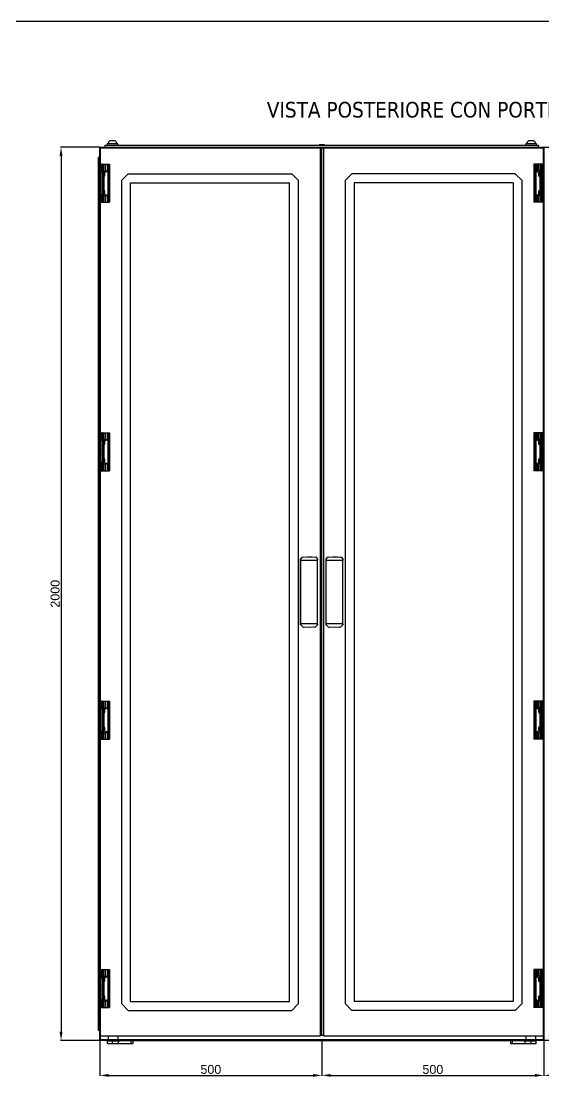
# Model space of a CAD drawing. Header units: millimetres. Extents: x 44347 to 51214, y 26794 to 32352.
# Drawn here: x 46881 to 48049, y 28775 to 31135 of the extents above; entities that cross this region are included whole.
import ezdxf
from ezdxf.enums import TextEntityAlignment as Align

# ---------------------------------------------------------------- set-up
doc = ezdxf.new("R2010")
doc.units = ezdxf.units.MM
doc.layers.add('! NO PLOT !', color=7, linetype='Continuous', true_color=0xff75dd, plot=False)
doc.styles.get("Standard").update_dxf_attribs({"font": 'arial.ttf'})
doc.styles.add('Tahoma', font='tahoma.ttf')
doc.dimstyles.new('ISO-25-lb', dxfattribs={"dimtxt": 8, "dimasz": 8, "dimexe": 1.25, "dimexo": 0.625, "dimtad": 1, "dimtxsty": 'Standard', "dimcen": 5, "dimadec": 0, "dimazin": 0, "dimtfac": 1, "dimtmove": 0, "dimatfit": 3, "dimfxl": 1, "dimarcsym": 0})

# ---------------------------------------------------------------- blocks, each defined once
blk = doc.blocks.new('*D1184')
at = {"color": 0, "lineweight": -2, "ltscale": 0.25, "transparency": 16777216}
for p, q in [((47056.6, 30853.3), (46969.3, 30853.3)), ((46970.6, 30833.3), (46970.6, 28876.3)), ((47056.6, 28856.3), (46969.3, 28856.3))]:
    blk.add_line(p, q, dxfattribs=at)
at = {"color": 0, "ltscale": 0.25, "transparency": 16777216}
for points in [[(46967.3, 30833.3), (46973.9, 30833.3), (46970.6, 30853.3)], [(46967.3, 28876.3), (46973.9, 28876.3), (46970.6, 28856.3)]]:
    blk.add_solid(points, dxfattribs=at)
at = {"layer": 'Defpoints', "color": 0, "ltscale": 0.25, "transparency": 16777216}
for p in [(47057.3, 30853.3), (46970.6, 28856.3), (47057.3, 28856.3)]:
    blk.add_point(p, dxfattribs=at)
at = {"color": 0, "ltscale": 0.25, "transparency": 16777216, "insert": (46957.4, 29854.8), "char_height": 20, "attachment_point": 5, "rotation": 90}
blk.add_mtext('2000', dxfattribs=at)
blk = doc.blocks.new('*D1185')
at = {"color": 0, "lineweight": -2, "ltscale": 0.25, "transparency": 16777216}
for p, q in [((47057.3, 28855.7), (47057.3, 28777)), ((47553.3, 28854.5), (47553.3, 28777)), ((47077.3, 28778.2), (47533.3, 28778.2))]:
    blk.add_line(p, q, dxfattribs=at)
at = {"color": 0, "ltscale": 0.25, "transparency": 16777216}
for points in [[(47077.3, 28781.5), (47077.3, 28774.9), (47057.3, 28778.2)], [(47533.3, 28781.5), (47533.3, 28774.9), (47553.3, 28778.2)]]:
    blk.add_solid(points, dxfattribs=at)
at = {"layer": 'Defpoints', "color": 0, "ltscale": 0.25, "transparency": 16777216}
for p in [(47057.3, 28856.3), (47553.3, 28855.1), (47553.3, 28778.2)]:
    blk.add_point(p, dxfattribs=at)
at = {"color": 0, "ltscale": 0.25, "transparency": 16777216, "insert": (47305.3, 28791.4), "char_height": 20, "attachment_point": 5}
blk.add_mtext('500', dxfattribs=at)
blk = doc.blocks.new('*D1186')
at = {"color": 0, "lineweight": -2, "ltscale": 0.25, "transparency": 16777216}
for p, q in [((47553.3, 28855.7), (47553.3, 28777)), ((48049.3, 28854.5), (48049.3, 28777)), ((47573.3, 28778.2), (48029.3, 28778.2))]:
    blk.add_line(p, q, dxfattribs=at)
at = {"color": 0, "ltscale": 0.25, "transparency": 16777216}
for points in [[(47573.3, 28781.5), (47573.3, 28774.9), (47553.3, 28778.2)], [(48029.3, 28781.5), (48029.3, 28774.9), (48049.3, 28778.2)]]:
    blk.add_solid(points, dxfattribs=at)
at = {"layer": 'Defpoints', "color": 0, "ltscale": 0.25, "transparency": 16777216}
for p in [(47553.3, 28856.3), (48049.3, 28855.1), (48049.3, 28778.2)]:
    blk.add_point(p, dxfattribs=at)
at = {"color": 0, "ltscale": 0.25, "transparency": 16777216, "insert": (47801.3, 28791.4), "char_height": 20, "attachment_point": 5}
blk.add_mtext('500', dxfattribs=at)
blk = doc.blocks.new('*D1187')
at = {"color": 0, "lineweight": -2, "ltscale": 0.25, "transparency": 16777216}
for p, q in [((48049.3, 28855.7), (48049.3, 28777)), ((48545.3, 28854.5), (48545.3, 28777)), ((48069.3, 28778.2), (48525.3, 28778.2))]:
    blk.add_line(p, q, dxfattribs=at)
at = {"color": 0, "ltscale": 0.25, "transparency": 16777216}
for points in [[(48069.3, 28781.5), (48069.3, 28774.9), (48049.3, 28778.2)], [(48525.3, 28781.5), (48525.3, 28774.9), (48545.3, 28778.2)]]:
    blk.add_solid(points, dxfattribs=at)
at = {"layer": 'Defpoints', "color": 0, "ltscale": 0.25, "transparency": 16777216}
for p in [(48049.3, 28856.3), (48545.3, 28855.1), (48545.3, 28778.2)]:
    blk.add_point(p, dxfattribs=at)
at = {"color": 0, "ltscale": 0.25, "transparency": 16777216, "insert": (48297.3, 28791.4), "char_height": 20, "attachment_point": 5}
blk.add_mtext('500', dxfattribs=at)

msp = doc.modelspace()

# ---------------------------------------------------------------- linework, layer by layer
at = {"layer": '! NO PLOT !', "ltscale": 0.25}
msp.add_line((44346.914, 31134.773), (49410.849, 31134.773), dxfattribs=at)
at = {"color": 7}
for p, q in [((47057.261, 30830.198), (47057.261, 30853.335)), ((47057.261, 30853.335), (47069.511, 30853.335)), ((47057.449, 30850.835), (47057.449, 28866.335)), ((47549.999, 30850.835), (47057.449, 30850.835)), ((47058.761, 30850.835), (47058.761, 30851.835)), ((47058.761, 30851.835), (47069.511, 30851.835)), ((47058.761, 28866.335), (47058.761, 30850.835)), ((47069.511, 30850.835), (47069.511, 30857.335)), ((47069.511, 30857.335), (48037.011, 30857.335)), ((47069.511, 30853.335), (47555.911, 30853.335)), ((47069.511, 30851.835), (47553.536, 30851.835)), ((47097.761, 30860.235), (47073.761, 30860.235)), ((47073.761, 30860.235), (47073.761, 30857.335)), ((47091.761, 30866.835), (47079.761, 30866.835)), ((47097.761, 30857.335), (47097.761, 30860.235)), ((47547.161, 30858.335), (47547.161, 30857.335)), ((47559.361, 30858.335), (47547.161, 30858.335)), ((47549.999, 28898.335), (47549.999, 30850.835)), ((47553.536, 30851.835), (48037.011, 30851.835)), ((47553.536, 28867.115), (47553.536, 30851.835)), ((47555.911, 30853.335), (48037.011, 30853.335)), ((48049.073, 30850.835), (47557.073, 30850.835)), ((47557.073, 30850.835), (47557.073, 28866.335)), ((47559.361, 30857.335), (47559.361, 30858.335)), ((48032.761, 30860.235), (48008.761, 30860.235)), ((48008.761, 30860.235), (48008.761, 30857.335)), ((48026.761, 30866.835), (48014.761, 30866.835)), ((48032.761, 30857.335), (48032.761, 30860.235)), ((48037.011, 30850.835), (48037.011, 30857.335)), ((48037.011, 30853.335), (48049.261, 30853.335)), ((48037.011, 30851.835), (48047.761, 30851.835)), ((48047.761, 30851.835), (48047.761, 30850.835)), ((48047.761, 30850.835), (48047.761, 28866.335)), ((48049.073, 28866.335), (48049.073, 30850.835)), ((48049.261, 30853.335), (48049.261, 30830.198)), ((48049.261, 30830.198), (48049.261, 30853.335)), ((48049.261, 30853.335), (48061.511, 30853.335)), ((47056.48, 30830.137), (47053.761, 30830.137)), ((47053.761, 30830.137), (47053.761, 28879.137)), ((47057.449, 30829.966), (47056.48, 30830.137)), ((47056.48, 30830.137), (47056.48, 28879.137)), ((47057.261, 28879.335), (47057.261, 30830.198)), ((48049.261, 30830.198), (48049.261, 28879.335)), ((48049.261, 28879.335), (48049.261, 30830.198)), ((47059.806, 30814.835), (47059.806, 30799.835)), ((47059.806, 30814.835), (47079.249, 30814.835)), ((47059.806, 30799.835), (47072.57, 30799.835)), ((47060.256, 30799.835), (47060.256, 30797.335)), ((47070.456, 30797.335), (47060.256, 30797.335)), ((47061.65, 30801.335), (47061.65, 30743.335)), ((47065.885, 30801.335), (47061.65, 30801.335)), ((47061.731, 30812.835), (47061.731, 30806.335)), ((47062.378, 30812.835), (47061.731, 30812.835)), ((47061.731, 30806.335), (47065.885, 30806.335)), ((47062.084, 30801.335), (47062.084, 30743.335)), ((47062.374, 30806.335), (47062.374, 30738.335)), ((47062.378, 30812.835), (47062.378, 30731.835)), ((47062.406, 30797.335), (47062.406, 30789.847)), ((47062.803, 30801.335), (47062.803, 30743.335)), ((47065.138, 30814.835), (47065.138, 30729.835)), ((47065.356, 30814.835), (47065.356, 30799.835)), ((47065.885, 30814.835), (47065.885, 30729.835)), ((47068.306, 30789.847), (47068.306, 30797.335)), ((47069.993, 30814.835), (47069.993, 30799.835)), ((47070.456, 30797.335), (47070.456, 30799.835)), ((47070.906, 30799.835), (47070.906, 30814.835)), ((47072.57, 30799.835), (47072.57, 30797.835)), ((47072.57, 30797.835), (47077.494, 30797.835)), ((47074.668, 30814.835), (47074.668, 30797.835)), ((47075.032, 30797.835), (47075.032, 30746.835)), ((47076.561, 30814.835), (47076.561, 30729.835)), ((47076.766, 30814.835), (47076.766, 30797.835)), ((47077.494, 30797.835), (47077.494, 30746.835)), ((47079.249, 30814.835), (47079.249, 30729.835)), ((48027.274, 30814.835), (48027.274, 30729.835)), ((48046.716, 30814.835), (48027.274, 30814.835)), ((48029.028, 30797.835), (48029.028, 30746.835)), ((48033.952, 30797.835), (48029.028, 30797.835)), ((48029.757, 30814.835), (48029.757, 30797.835)), ((48029.962, 30814.835), (48029.962, 30729.835)), ((48031.49, 30797.835), (48031.49, 30746.835)), ((48031.855, 30814.835), (48031.855, 30797.835)), ((48046.716, 30799.835), (48033.952, 30799.835)), ((48033.952, 30799.835), (48033.952, 30797.835)), ((48035.616, 30799.835), (48035.616, 30814.835)), ((48036.066, 30797.335), (48036.066, 30799.835)), ((48036.066, 30797.335), (48046.266, 30797.335)), ((48036.53, 30814.835), (48036.53, 30799.835)), ((48038.216, 30789.847), (48038.216, 30797.335)), ((48040.638, 30814.835), (48040.638, 30729.835)), ((48044.791, 30806.335), (48040.638, 30806.335)), ((48040.638, 30801.335), (48044.873, 30801.335)), ((48041.166, 30814.835), (48041.166, 30799.835)), ((48041.385, 30814.835), (48041.385, 30729.835)), ((48043.72, 30801.335), (48043.72, 30743.335)), ((48044.116, 30797.335), (48044.116, 30789.847)), ((48044.144, 30812.835), (48044.791, 30812.835)), ((48044.144, 30812.835), (48044.144, 30731.835)), ((48044.149, 30806.335), (48044.149, 30738.335)), ((48044.439, 30801.335), (48044.439, 30743.335)), ((48044.791, 30812.835), (48044.791, 30806.335)), ((48044.873, 30801.335), (48044.873, 30743.335)), ((48046.266, 30799.835), (48046.266, 30797.335)), ((48046.716, 30814.835), (48046.716, 30799.835)), ((47068.306, 30789.847), (47062.406, 30789.847)), ((47062.406, 30789.847), (47063.856, 30787.335)), ((47066.856, 30787.335), (47063.856, 30787.335)), ((47066.856, 30787.335), (47068.306, 30789.847)), ((47120.949, 30793.585), (47105.949, 30778.585)), ((47105.949, 30778.585), (47105.949, 28938.585)), ((47120.949, 30793.585), (47485.949, 30793.585)), ((47125.949, 30773.585), (47480.949, 30773.585)), ((47125.949, 28943.585), (47125.949, 30773.585)), ((47480.949, 28943.585), (47480.949, 30773.585)), ((47500.949, 30778.585), (47485.949, 30793.585)), ((47500.949, 28938.585), (47500.949, 30778.585)), ((47620.573, 30793.585), (47605.573, 30778.585)), ((47605.573, 30778.585), (47605.573, 28938.585)), ((47985.573, 30793.585), (47620.573, 30793.585)), ((47980.573, 30773.585), (47625.573, 30773.585)), ((47625.573, 30773.585), (47625.573, 28943.585)), ((47980.573, 30773.585), (47980.573, 28943.585)), ((48000.573, 30778.585), (47985.573, 30793.585)), ((48000.573, 28938.585), (48000.573, 30778.585)), ((48038.216, 30789.847), (48044.116, 30789.847)), ((48039.666, 30787.335), (48038.216, 30789.847)), ((48039.666, 30787.335), (48042.666, 30787.335)), ((48044.116, 30789.847), (48042.666, 30787.335)), ((47063.856, 30757.335), (47062.406, 30754.824)), ((47062.406, 30754.824), (47062.406, 30747.335)), ((47068.306, 30754.824), (47062.406, 30754.824)), ((47066.856, 30757.335), (47063.856, 30757.335)), ((47068.306, 30754.824), (47066.856, 30757.335)), ((47068.306, 30747.335), (47068.306, 30754.824)), ((48038.216, 30754.824), (48039.666, 30757.335)), ((48038.216, 30747.335), (48038.216, 30754.824)), ((48038.216, 30754.824), (48044.116, 30754.824)), ((48039.666, 30757.335), (48042.666, 30757.335)), ((48042.666, 30757.335), (48044.116, 30754.824)), ((48044.116, 30754.824), (48044.116, 30747.335)), ((47059.806, 30744.835), (47059.806, 30729.835)), ((47059.806, 30744.835), (47072.57, 30744.835)), ((47059.806, 30729.835), (47079.249, 30729.835)), ((47066.414, 30747.335), (47060.256, 30747.335)), ((47060.256, 30747.335), (47060.256, 30744.835)), ((47065.885, 30743.335), (47061.65, 30743.335)), ((47061.731, 30738.335), (47065.885, 30738.335)), ((47061.731, 30738.335), (47061.731, 30731.835)), ((47062.378, 30731.835), (47061.731, 30731.835)), ((47065.356, 30744.835), (47065.356, 30729.835)), ((47069.993, 30744.835), (47069.993, 30729.835)), ((47070.456, 30744.835), (47070.456, 30747.335)), ((47070.906, 30729.835), (47070.906, 30744.835)), ((47072.57, 30746.835), (47072.57, 30744.835)), ((47072.57, 30746.835), (47077.494, 30746.835)), ((47074.668, 30746.835), (47074.668, 30729.835)), ((47076.766, 30746.835), (47076.766, 30729.835)), ((48046.716, 30729.835), (48027.274, 30729.835)), ((48033.952, 30746.835), (48029.028, 30746.835)), ((48029.757, 30746.835), (48029.757, 30729.835)), ((48031.855, 30746.835), (48031.855, 30729.835)), ((48033.952, 30746.835), (48033.952, 30744.835)), ((48046.716, 30744.835), (48033.952, 30744.835)), ((48035.616, 30729.835), (48035.616, 30744.835)), ((48036.066, 30744.835), (48036.066, 30747.335)), ((48036.53, 30744.835), (48036.53, 30729.835)), ((48040.109, 30747.335), (48046.266, 30747.335)), ((48040.638, 30743.335), (48044.873, 30743.335)), ((48044.791, 30738.335), (48040.638, 30738.335)), ((48041.166, 30744.835), (48041.166, 30729.835)), ((48044.144, 30731.835), (48044.791, 30731.835)), ((48044.791, 30738.335), (48044.791, 30731.835)), ((48046.266, 30747.335), (48046.266, 30744.835)), ((48046.716, 30744.835), (48046.716, 30729.835)), ((47059.806, 30214.835), (47059.806, 30199.835)), ((47059.806, 30214.835), (47079.249, 30214.835)), ((47061.731, 30212.835), (47061.731, 30206.335)), ((47062.378, 30212.835), (47061.731, 30212.835)), ((47062.378, 30212.835), (47062.378, 30131.835)), ((47065.138, 30214.835), (47065.138, 30129.835)), ((47065.356, 30214.835), (47065.356, 30199.835)), ((47065.885, 30214.835), (47065.885, 30129.835)), ((47069.993, 30214.835), (47069.993, 30199.835)), ((47070.906, 30199.835), (47070.906, 30214.835)), ((47074.668, 30214.835), (47074.668, 30197.835)), ((47076.561, 30214.835), (47076.561, 30129.835)), ((47076.766, 30214.835), (47076.766, 30197.835)), ((47079.249, 30214.835), (47079.249, 30129.835)), ((48027.274, 30214.835), (48027.274, 30129.835)), ((48046.716, 30214.835), (48027.274, 30214.835)), ((48029.757, 30214.835), (48029.757, 30197.835)), ((48029.962, 30214.835), (48029.962, 30129.835)), ((48031.855, 30214.835), (48031.855, 30197.835)), ((48035.616, 30199.835), (48035.616, 30214.835)), ((48036.53, 30214.835), (48036.53, 30199.835)), ((48040.638, 30214.835), (48040.638, 30129.835)), ((48041.166, 30214.835), (48041.166, 30199.835)), ((48041.385, 30214.835), (48041.385, 30129.835)), ((48044.144, 30212.835), (48044.791, 30212.835)), ((48044.144, 30212.835), (48044.144, 30131.835)), ((48044.791, 30212.835), (48044.791, 30206.335)), ((48046.716, 30214.835), (48046.716, 30199.835)), ((47059.806, 30199.835), (47072.57, 30199.835)), ((47060.256, 30199.835), (47060.256, 30197.335)), ((47070.456, 30197.335), (47060.256, 30197.335)), ((47061.65, 30201.335), (47061.65, 30143.335)), ((47065.885, 30201.335), (47061.65, 30201.335)), ((47061.731, 30206.335), (47065.885, 30206.335)), ((47062.084, 30201.335), (47062.084, 30143.335)), ((47062.374, 30206.335), (47062.374, 30138.335)), ((47062.406, 30197.335), (47062.406, 30189.847)), ((47068.306, 30189.847), (47062.406, 30189.847)), ((47062.406, 30189.847), (47063.856, 30187.335)), ((47062.803, 30201.335), (47062.803, 30143.335)), ((47066.856, 30187.335), (47063.856, 30187.335)), ((47066.856, 30187.335), (47068.306, 30189.847)), ((47068.306, 30189.847), (47068.306, 30197.335)), ((47070.456, 30197.335), (47070.456, 30199.835)), ((47072.57, 30199.835), (47072.57, 30197.835)), ((47072.57, 30197.835), (47077.494, 30197.835)), ((47075.032, 30197.835), (47075.032, 30146.835)), ((47077.494, 30197.835), (47077.494, 30146.835)), ((48029.028, 30197.835), (48029.028, 30146.835)), ((48033.952, 30197.835), (48029.028, 30197.835)), ((48031.49, 30197.835), (48031.49, 30146.835)), ((48046.716, 30199.835), (48033.952, 30199.835)), ((48033.952, 30199.835), (48033.952, 30197.835)), ((48036.066, 30197.335), (48036.066, 30199.835)), ((48036.066, 30197.335), (48046.266, 30197.335)), ((48038.216, 30189.847), (48038.216, 30197.335)), ((48038.216, 30189.847), (48044.116, 30189.847)), ((48039.666, 30187.335), (48038.216, 30189.847)), ((48039.666, 30187.335), (48042.666, 30187.335)), ((48044.791, 30206.335), (48040.638, 30206.335)), ((48040.638, 30201.335), (48044.873, 30201.335)), ((48044.116, 30189.847), (48042.666, 30187.335)), ((48043.72, 30201.335), (48043.72, 30143.335)), ((48044.116, 30197.335), (48044.116, 30189.847)), ((48044.149, 30206.335), (48044.149, 30138.335)), ((48044.439, 30201.335), (48044.439, 30143.335)), ((48044.873, 30201.335), (48044.873, 30143.335)), ((48046.266, 30199.835), (48046.266, 30197.335)), ((47059.806, 30144.835), (47059.806, 30129.835)), ((47059.806, 30144.835), (47072.57, 30144.835)), ((47066.414, 30147.335), (47060.256, 30147.335)), ((47060.256, 30147.335), (47060.256, 30144.835)), ((47065.885, 30143.335), (47061.65, 30143.335)), ((47061.731, 30138.335), (47065.885, 30138.335)), ((47061.731, 30138.335), (47061.731, 30131.835)), ((47063.856, 30157.335), (47062.406, 30154.824)), ((47062.406, 30154.824), (47062.406, 30147.335)), ((47068.306, 30154.824), (47062.406, 30154.824)), ((47066.856, 30157.335), (47063.856, 30157.335)), ((47065.356, 30144.835), (47065.356, 30129.835)), ((47068.306, 30154.824), (47066.856, 30157.335)), ((47068.306, 30147.335), (47068.306, 30154.824)), ((47069.993, 30144.835), (47069.993, 30129.835)), ((47070.456, 30144.835), (47070.456, 30147.335)), ((47070.906, 30129.835), (47070.906, 30144.835)), ((47072.57, 30146.835), (47072.57, 30144.835)), ((47072.57, 30146.835), (47077.494, 30146.835)), ((47074.668, 30146.835), (47074.668, 30129.835)), ((47076.766, 30146.835), (47076.766, 30129.835)), ((48033.952, 30146.835), (48029.028, 30146.835)), ((48029.757, 30146.835), (48029.757, 30129.835)), ((48031.855, 30146.835), (48031.855, 30129.835)), ((48033.952, 30146.835), (48033.952, 30144.835)), ((48046.716, 30144.835), (48033.952, 30144.835)), ((48035.616, 30129.835), (48035.616, 30144.835)), ((48036.066, 30144.835), (48036.066, 30147.335)), ((48036.53, 30144.835), (48036.53, 30129.835)), ((48038.216, 30154.824), (48039.666, 30157.335)), ((48038.216, 30147.335), (48038.216, 30154.824)), ((48038.216, 30154.824), (48044.116, 30154.824)), ((48039.666, 30157.335), (48042.666, 30157.335)), ((48040.109, 30147.335), (48046.266, 30147.335)), ((48040.638, 30143.335), (48044.873, 30143.335)), ((48044.791, 30138.335), (48040.638, 30138.335)), ((48041.166, 30144.835), (48041.166, 30129.835)), ((48042.666, 30157.335), (48044.116, 30154.824)), ((48044.116, 30154.824), (48044.116, 30147.335)), ((48044.791, 30138.335), (48044.791, 30131.835)), ((48046.266, 30147.335), (48046.266, 30144.835)), ((48046.716, 30144.835), (48046.716, 30129.835)), ((47059.806, 30129.835), (47079.249, 30129.835)), ((47062.378, 30131.835), (47061.731, 30131.835)), ((48046.716, 30129.835), (48027.274, 30129.835)), ((48044.144, 30131.835), (48044.791, 30131.835)), ((47506.133, 29932.369), (47505.964, 29932.109)), ((47505.964, 29785.565), (47505.964, 29932.109)), ((47506.133, 29932.369), (47509.949, 29937.585)), ((47506.209, 29929.385), (47506.133, 29932.369)), ((47506.209, 29787.585), (47506.209, 29929.385)), ((47543.69, 29929.385), (47506.209, 29929.385)), ((47509.949, 29937.585), (47511.449, 29936.836)), ((47538.449, 29936.836), (47539.949, 29937.585)), ((47539.949, 29937.585), (47543.766, 29932.369)), ((47543.766, 29932.369), (47543.69, 29929.385)), ((47543.69, 29787.585), (47543.69, 29929.385)), ((47543.934, 29932.109), (47543.766, 29932.369)), ((47543.934, 29785.565), (47543.934, 29932.109)), ((47562.757, 29932.369), (47562.588, 29932.109)), ((47562.588, 29785.565), (47562.588, 29932.109)), ((47562.757, 29932.369), (47566.573, 29937.585)), ((47562.833, 29929.385), (47562.757, 29932.369)), ((47562.833, 29787.585), (47562.833, 29929.385)), ((47600.314, 29929.385), (47562.833, 29929.385)), ((47566.573, 29937.585), (47568.073, 29936.836)), ((47595.073, 29936.836), (47596.573, 29937.585)), ((47596.573, 29937.585), (47600.39, 29932.369)), ((47600.39, 29932.369), (47600.314, 29929.385)), ((47600.314, 29787.585), (47600.314, 29929.385)), ((47600.558, 29932.109), (47600.39, 29932.369)), ((47600.558, 29785.565), (47600.558, 29932.109)), ((47505.964, 29785.565), (47506.153, 29785.319)), ((47506.153, 29785.319), (47506.209, 29787.585)), ((47543.69, 29787.585), (47506.209, 29787.585)), ((47543.69, 29787.585), (47543.745, 29785.319)), ((47543.745, 29785.319), (47543.934, 29785.565)), ((47562.588, 29785.565), (47562.777, 29785.319)), ((47562.777, 29785.319), (47562.833, 29787.585)), ((47600.314, 29787.585), (47562.833, 29787.585)), ((47600.314, 29787.585), (47600.369, 29785.319)), ((47600.369, 29785.319), (47600.558, 29785.565)), ((47514.149, 29779.823), (47512.449, 29779.585)), ((47537.449, 29779.585), (47535.749, 29779.823)), ((47570.773, 29779.823), (47569.073, 29779.585)), ((47594.073, 29779.585), (47592.373, 29779.823)), ((47059.806, 29614.835), (47059.806, 29599.835)), ((47059.806, 29614.835), (47079.249, 29614.835)), ((47059.806, 29599.835), (47072.57, 29599.835)), ((47060.256, 29599.835), (47060.256, 29597.335)), ((47070.456, 29597.335), (47060.256, 29597.335)), ((47061.65, 29601.335), (47061.65, 29543.335)), ((47065.885, 29601.335), (47061.65, 29601.335)), ((47061.731, 29612.835), (47061.731, 29606.335)), ((47062.378, 29612.835), (47061.731, 29612.835)), ((47061.731, 29606.335), (47065.885, 29606.335)), ((47062.084, 29601.335), (47062.084, 29543.335)), ((47062.374, 29606.335), (47062.374, 29538.335)), ((47062.378, 29612.835), (47062.378, 29531.835)), ((47062.406, 29597.335), (47062.406, 29589.847)), ((47062.803, 29601.335), (47062.803, 29543.335)), ((47065.138, 29614.835), (47065.138, 29529.835)), ((47065.356, 29614.835), (47065.356, 29599.835)), ((47065.885, 29614.835), (47065.885, 29529.835)), ((47068.306, 29589.847), (47068.306, 29597.335)), ((47069.993, 29614.835), (47069.993, 29599.835)), ((47070.456, 29597.335), (47070.456, 29599.835)), ((47070.906, 29599.835), (47070.906, 29614.835)), ((47072.57, 29599.835), (47072.57, 29597.835)), ((47072.57, 29597.835), (47077.494, 29597.835)), ((47074.668, 29614.835), (47074.668, 29597.835)), ((47075.032, 29597.835), (47075.032, 29546.835)), ((47076.561, 29614.835), (47076.561, 29529.835)), ((47076.766, 29614.835), (47076.766, 29597.835)), ((47077.494, 29597.835), (47077.494, 29546.835)), ((47079.249, 29614.835), (47079.249, 29529.835)), ((48027.274, 29614.835), (48027.274, 29529.835)), ((48046.716, 29614.835), (48027.274, 29614.835)), ((48029.028, 29597.835), (48029.028, 29546.835)), ((48033.952, 29597.835), (48029.028, 29597.835)), ((48029.757, 29614.835), (48029.757, 29597.835)), ((48029.962, 29614.835), (48029.962, 29529.835)), ((48031.49, 29597.835), (48031.49, 29546.835)), ((48031.855, 29614.835), (48031.855, 29597.835)), ((48046.716, 29599.835), (48033.952, 29599.835)), ((48033.952, 29599.835), (48033.952, 29597.835)), ((48035.616, 29599.835), (48035.616, 29614.835)), ((48036.066, 29597.335), (48036.066, 29599.835)), ((48036.066, 29597.335), (48046.266, 29597.335)), ((48036.53, 29614.835), (48036.53, 29599.835)), ((48038.216, 29589.847), (48038.216, 29597.335)), ((48040.638, 29614.835), (48040.638, 29529.835)), ((48044.791, 29606.335), (48040.638, 29606.335)), ((48040.638, 29601.335), (48044.873, 29601.335)), ((48041.166, 29614.835), (48041.166, 29599.835)), ((48041.385, 29614.835), (48041.385, 29529.835)), ((48043.72, 29601.335), (48043.72, 29543.335)), ((48044.116, 29597.335), (48044.116, 29589.847)), ((48044.144, 29612.835), (48044.791, 29612.835)), ((48044.144, 29612.835), (48044.144, 29531.835)), ((48044.149, 29606.335), (48044.149, 29538.335)), ((48044.439, 29601.335), (48044.439, 29543.335)), ((48044.791, 29612.835), (48044.791, 29606.335)), ((48044.873, 29601.335), (48044.873, 29543.335)), ((48046.266, 29599.835), (48046.266, 29597.335)), ((48046.716, 29614.835), (48046.716, 29599.835)), ((47068.306, 29589.847), (47062.406, 29589.847)), ((47062.406, 29589.847), (47063.856, 29587.335)), ((47066.856, 29587.335), (47063.856, 29587.335)), ((47066.856, 29587.335), (47068.306, 29589.847)), ((48038.216, 29589.847), (48044.116, 29589.847)), ((48039.666, 29587.335), (48038.216, 29589.847)), ((48039.666, 29587.335), (48042.666, 29587.335)), ((48044.116, 29589.847), (48042.666, 29587.335)), ((47066.414, 29547.335), (47060.256, 29547.335)), ((47060.256, 29547.335), (47060.256, 29544.835)), ((47063.856, 29557.335), (47062.406, 29554.824)), ((47062.406, 29554.824), (47062.406, 29547.335)), ((47068.306, 29554.824), (47062.406, 29554.824)), ((47066.856, 29557.335), (47063.856, 29557.335)), ((47068.306, 29554.824), (47066.856, 29557.335)), ((47068.306, 29547.335), (47068.306, 29554.824)), ((47070.456, 29544.835), (47070.456, 29547.335)), ((47072.57, 29546.835), (47072.57, 29544.835)), ((47072.57, 29546.835), (47077.494, 29546.835)), ((47074.668, 29546.835), (47074.668, 29529.835)), ((47076.766, 29546.835), (47076.766, 29529.835)), ((48033.952, 29546.835), (48029.028, 29546.835)), ((48029.757, 29546.835), (48029.757, 29529.835)), ((48031.855, 29546.835), (48031.855, 29529.835)), ((48033.952, 29546.835), (48033.952, 29544.835)), ((48036.066, 29544.835), (48036.066, 29547.335)), ((48038.216, 29554.824), (48039.666, 29557.335)), ((48038.216, 29547.335), (48038.216, 29554.824)), ((48038.216, 29554.824), (48044.116, 29554.824)), ((48039.666, 29557.335), (48042.666, 29557.335)), ((48040.109, 29547.335), (48046.266, 29547.335)), ((48042.666, 29557.335), (48044.116, 29554.824)), ((48044.116, 29554.824), (48044.116, 29547.335)), ((48046.266, 29547.335), (48046.266, 29544.835)), ((47059.806, 29544.835), (47059.806, 29529.835)), ((47059.806, 29544.835), (47072.57, 29544.835)), ((47059.806, 29529.835), (47079.249, 29529.835)), ((47065.885, 29543.335), (47061.65, 29543.335)), ((47061.731, 29538.335), (47065.885, 29538.335)), ((47061.731, 29538.335), (47061.731, 29531.835)), ((47062.378, 29531.835), (47061.731, 29531.835)), ((47065.356, 29544.835), (47065.356, 29529.835)), ((47069.993, 29544.835), (47069.993, 29529.835)), ((47070.906, 29529.835), (47070.906, 29544.835)), ((48046.716, 29529.835), (48027.274, 29529.835)), ((48046.716, 29544.835), (48033.952, 29544.835)), ((48035.616, 29529.835), (48035.616, 29544.835)), ((48036.53, 29544.835), (48036.53, 29529.835)), ((48040.638, 29543.335), (48044.873, 29543.335)), ((48044.791, 29538.335), (48040.638, 29538.335)), ((48041.166, 29544.835), (48041.166, 29529.835)), ((48044.144, 29531.835), (48044.791, 29531.835)), ((48044.791, 29538.335), (48044.791, 29531.835)), ((48046.716, 29544.835), (48046.716, 29529.835)), ((47059.806, 29014.835), (47059.806, 28999.835)), ((47059.806, 29014.835), (47079.249, 29014.835)), ((47061.731, 29012.835), (47061.731, 29006.335)), ((47062.378, 29012.835), (47061.731, 29012.835)), ((47061.731, 29006.335), (47065.885, 29006.335)), ((47062.374, 29006.335), (47062.374, 28938.335)), ((47062.378, 29012.835), (47062.378, 28931.835)), ((47065.138, 29014.835), (47065.138, 28929.835)), ((47065.356, 29014.835), (47065.356, 28999.835)), ((47065.885, 29014.835), (47065.885, 28929.835)), ((47069.993, 29014.835), (47069.993, 28999.835)), ((47070.906, 28999.835), (47070.906, 29014.835)), ((47074.668, 29014.835), (47074.668, 28997.835)), ((47076.561, 29014.835), (47076.561, 28929.835)), ((47076.766, 29014.835), (47076.766, 28997.835)), ((47079.249, 29014.835), (47079.249, 28929.835)), ((48027.274, 29014.835), (48027.274, 28929.835)), ((48046.716, 29014.835), (48027.274, 29014.835)), ((48029.757, 29014.835), (48029.757, 28997.835)), ((48029.962, 29014.835), (48029.962, 28929.835)), ((48031.855, 29014.835), (48031.855, 28997.835)), ((48035.616, 28999.835), (48035.616, 29014.835)), ((48036.53, 29014.835), (48036.53, 28999.835)), ((48040.638, 29014.835), (48040.638, 28929.835)), ((48044.791, 29006.335), (48040.638, 29006.335)), ((48041.166, 29014.835), (48041.166, 28999.835)), ((48041.385, 29014.835), (48041.385, 28929.835)), ((48044.144, 29012.835), (48044.791, 29012.835)), ((48044.144, 29012.835), (48044.144, 28931.835)), ((48044.149, 29006.335), (48044.149, 28938.335)), ((48044.791, 29012.835), (48044.791, 29006.335)), ((48046.716, 29014.835), (48046.716, 28999.835)), ((47059.806, 28999.835), (47072.57, 28999.835)), ((47060.256, 28999.835), (47060.256, 28997.335)), ((47070.456, 28997.335), (47060.256, 28997.335)), ((47061.65, 29001.335), (47061.65, 28943.335)), ((47065.885, 29001.335), (47061.65, 29001.335)), ((47062.084, 29001.335), (47062.084, 28943.335)), ((47062.406, 28997.335), (47062.406, 28989.847)), ((47068.306, 28989.847), (47062.406, 28989.847)), ((47062.406, 28989.847), (47063.856, 28987.335)), ((47062.803, 29001.335), (47062.803, 28943.335)), ((47066.856, 28987.335), (47063.856, 28987.335)), ((47066.856, 28987.335), (47068.306, 28989.847)), ((47068.306, 28989.847), (47068.306, 28997.335)), ((47070.456, 28997.335), (47070.456, 28999.835)), ((47072.57, 28999.835), (47072.57, 28997.835)), ((47072.57, 28997.835), (47077.494, 28997.835)), ((47075.032, 28997.835), (47075.032, 28946.835)), ((47077.494, 28997.835), (47077.494, 28946.835)), ((48029.028, 28997.835), (48029.028, 28946.835)), ((48033.952, 28997.835), (48029.028, 28997.835)), ((48031.49, 28997.835), (48031.49, 28946.835)), ((48046.716, 28999.835), (48033.952, 28999.835)), ((48033.952, 28999.835), (48033.952, 28997.835)), ((48036.066, 28997.335), (48036.066, 28999.835)), ((48036.066, 28997.335), (48046.266, 28997.335)), ((48038.216, 28989.847), (48038.216, 28997.335)), ((48038.216, 28989.847), (48044.116, 28989.847)), ((48039.666, 28987.335), (48038.216, 28989.847)), ((48039.666, 28987.335), (48042.666, 28987.335)), ((48040.638, 29001.335), (48044.873, 29001.335)), ((48044.116, 28989.847), (48042.666, 28987.335)), ((48043.72, 29001.335), (48043.72, 28943.335)), ((48044.116, 28997.335), (48044.116, 28989.847)), ((48044.439, 29001.335), (48044.439, 28943.335)), ((48044.873, 29001.335), (48044.873, 28943.335)), ((48046.266, 28999.835), (48046.266, 28997.335)), ((47063.856, 28957.335), (47062.406, 28954.824)), ((47066.856, 28957.335), (47063.856, 28957.335)), ((47068.306, 28954.824), (47066.856, 28957.335)), ((48038.216, 28954.824), (48039.666, 28957.335)), ((48039.666, 28957.335), (48042.666, 28957.335)), ((48042.666, 28957.335), (48044.116, 28954.824)), ((47059.806, 28944.835), (47059.806, 28929.835)), ((47059.806, 28944.835), (47072.57, 28944.835)), ((47066.414, 28947.335), (47060.256, 28947.335)), ((47060.256, 28947.335), (47060.256, 28944.835)), ((47065.885, 28943.335), (47061.65, 28943.335)), ((47061.731, 28938.335), (47065.885, 28938.335)), ((47061.731, 28938.335), (47061.731, 28931.835)), ((47062.406, 28954.824), (47062.406, 28947.335)), ((47068.306, 28954.824), (47062.406, 28954.824)), ((47065.356, 28944.835), (47065.356, 28929.835)), ((47068.306, 28947.335), (47068.306, 28954.824)), ((47069.993, 28944.835), (47069.993, 28929.835)), ((47070.456, 28944.835), (47070.456, 28947.335)), ((47070.906, 28929.835), (47070.906, 28944.835)), ((47072.57, 28946.835), (47072.57, 28944.835)), ((47072.57, 28946.835), (47077.494, 28946.835)), ((47074.668, 28946.835), (47074.668, 28929.835)), ((47076.766, 28946.835), (47076.766, 28929.835)), ((47105.949, 28938.585), (47120.949, 28923.585)), ((47125.949, 28943.585), (47480.949, 28943.585)), ((47485.949, 28923.585), (47500.949, 28938.585)), ((47605.573, 28938.585), (47620.573, 28923.585)), ((47980.573, 28943.585), (47625.573, 28943.585)), ((47985.573, 28923.585), (48000.573, 28938.585)), ((48033.952, 28946.835), (48029.028, 28946.835)), ((48029.757, 28946.835), (48029.757, 28929.835)), ((48031.855, 28946.835), (48031.855, 28929.835)), ((48033.952, 28946.835), (48033.952, 28944.835)), ((48046.716, 28944.835), (48033.952, 28944.835)), ((48035.616, 28929.835), (48035.616, 28944.835)), ((48036.066, 28944.835), (48036.066, 28947.335)), ((48036.53, 28944.835), (48036.53, 28929.835)), ((48038.216, 28947.335), (48038.216, 28954.824)), ((48038.216, 28954.824), (48044.116, 28954.824)), ((48040.109, 28947.335), (48046.266, 28947.335)), ((48040.638, 28943.335), (48044.873, 28943.335)), ((48044.791, 28938.335), (48040.638, 28938.335)), ((48041.166, 28944.835), (48041.166, 28929.835)), ((48044.116, 28954.824), (48044.116, 28947.335)), ((48044.791, 28938.335), (48044.791, 28931.835)), ((48046.266, 28947.335), (48046.266, 28944.835)), ((48046.716, 28944.835), (48046.716, 28929.835)), ((47059.806, 28929.835), (47079.249, 28929.835)), ((47062.378, 28931.835), (47061.731, 28931.835)), ((47120.949, 28923.585), (47485.949, 28923.585)), ((47985.573, 28923.585), (47620.573, 28923.585)), ((48046.716, 28929.835), (48027.274, 28929.835)), ((48044.144, 28931.835), (48044.791, 28931.835)), ((47549.999, 28866.335), (47549.999, 28898.335)), ((47053.761, 28879.137), (47057.449, 28879.137)), ((47057.261, 28856.335), (47057.261, 28879.335)), ((47057.449, 28866.335), (47549.999, 28866.335)), ((47058.761, 28857.835), (47058.761, 28866.335)), ((47075.761, 28866.137), (47075.761, 28855.137)), ((47097.761, 28866.137), (47097.761, 28855.137)), ((47557.073, 28867.115), (47549.999, 28867.115)), ((47557.073, 28866.335), (48049.073, 28866.335)), ((48008.761, 28866.137), (48008.761, 28855.137)), ((48030.761, 28866.137), (48030.761, 28855.137)), ((48047.761, 28866.335), (48047.761, 28857.835)), ((48049.261, 28879.335), (48049.261, 28856.335)), ((48049.261, 28856.335), (48049.261, 28879.335)), ((47075.761, 28856.335), (47057.261, 28856.335)), ((47075.761, 28857.835), (47058.761, 28857.835)), ((47074.3, 28855.137), (47075.761, 28855.137)), ((47074.3, 28849.137), (47074.3, 28855.137)), ((47074.3, 28849.137), (47131.951, 28849.137)), ((48030.761, 28857.835), (47075.761, 28857.835)), ((48030.761, 28856.335), (47075.761, 28856.335)), ((47075.761, 28855.137), (47080.019, 28855.137)), ((47080.019, 28855.137), (47102.131, 28855.137)), ((47085.569, 28849.137), (47085.569, 28855.137)), ((48008.761, 28857.856), (47097.761, 28857.856)), ((47098.695, 28849.137), (47098.695, 28855.137)), ((48004.392, 28855.137), (47102.131, 28855.137)), ((47126.988, 28849.137), (47126.988, 28855.137)), ((47131.951, 28849.137), (47131.951, 28855.137)), ((47974.572, 28855.137), (47974.572, 28849.137)), ((47974.572, 28849.137), (48032.223, 28849.137)), ((47979.535, 28849.137), (47979.535, 28855.137)), ((48004.392, 28855.137), (48026.504, 28855.137)), ((48007.828, 28849.137), (48007.828, 28855.137)), ((48020.953, 28849.137), (48020.953, 28855.137)), ((48026.504, 28855.137), (48030.761, 28855.137)), ((48047.761, 28857.835), (48030.761, 28857.835)), ((48049.261, 28856.335), (48030.761, 28856.335)), ((48030.761, 28855.137), (48032.223, 28855.137)), ((48032.223, 28849.137), (48032.223, 28855.137)), ((48067.761, 28856.335), (48049.261, 28856.335))]:
    msp.add_line(p, q, dxfattribs=at)
for points in [[(47511.449, 29936.836), (47521.511, 29937.537), (47531.969, 29937.383), (47538.449, 29936.836)], [(47568.073, 29936.836), (47578.135, 29937.537), (47588.594, 29937.383), (47595.073, 29936.836)], [(47512.449, 29779.585), (47509.05, 29782.186), (47506.153, 29785.319)], [(47543.745, 29785.319), (47540.89, 29782.224), (47537.449, 29779.585)], [(47569.073, 29779.585), (47565.674, 29782.186), (47562.777, 29785.319)], [(47600.369, 29785.319), (47597.514, 29782.224), (47594.073, 29779.585)], [(47535.749, 29779.823), (47525.002, 29779.585), (47514.149, 29779.823)], [(47592.373, 29779.823), (47581.626, 29779.585), (47570.773, 29779.823)]]:
    msp.add_lwpolyline(points, dxfattribs=at)
for centre, start, end in [((47086.157, 30857.641), 124.82083, 166.605416), ((47085.366, 30857.641), 13.394584, 55.17917), ((48021.157, 30857.641), 124.82083, 166.605416), ((48020.366, 30857.641), 13.394584, 55.17917)]:
    msp.add_arc(centre, 11.2, start, end, dxfattribs=at)
for centre, start_param, end_param in [((47063.663, 30812.835), 3.14159265, 4.71238898), ((47064.31, 30812.835), 3.14159265, 4.71238898), ((47063.663, 30731.835), 4.71238898, 6.28318531), ((47064.31, 30731.835), 4.71238898, 6.28318531), ((47063.663, 30212.835), 3.14159265, 4.71238898), ((47064.31, 30212.835), 3.14159265, 4.71238898), ((47063.663, 30131.835), 4.71238898, 6.28318531), ((47064.31, 30131.835), 4.71238898, 6.28318531), ((47063.663, 29612.835), 3.14159265, 4.71238898), ((47064.31, 29612.835), 3.14159265, 4.71238898), ((47063.663, 29531.835), 4.71238898, 6.28318531), ((47064.31, 29531.835), 4.71238898, 6.28318531), ((47063.663, 29012.835), 3.14159265, 4.71238898), ((47064.31, 29012.835), 3.14159265, 4.71238898), ((47063.663, 28931.835), 4.71238898, 6.28318531), ((47064.31, 28931.835), 4.71238898, 6.28318531)]:
    msp.add_ellipse(centre, major_axis=(0, -2), ratio=0.96592583, start_param=start_param, end_param=end_param, dxfattribs=at)
at = {"color": 7, "extrusion": (0, 0, -1)}
for centre, start_param, end_param in [((48042.213, 30812.835), 3.14159265, 4.71238898), ((48042.86, 30812.835), 3.14159265, 4.71238898), ((48042.213, 30731.835), 4.71238898, 6.28318531), ((48042.86, 30731.835), 4.71238898, 6.28318531), ((48042.213, 30212.835), 3.14159265, 4.71238898), ((48042.86, 30212.835), 3.14159265, 4.71238898), ((48042.213, 30131.835), 4.71238898, 6.28318531), ((48042.86, 30131.835), 4.71238898, 6.28318531), ((48042.213, 29612.835), 3.14159265, 4.71238898), ((48042.86, 29612.835), 3.14159265, 4.71238898), ((48042.213, 29531.835), 4.71238898, 6.28318531), ((48042.86, 29531.835), 4.71238898, 6.28318531), ((48042.213, 29012.835), 3.14159265, 4.71238898), ((48042.86, 29012.835), 3.14159265, 4.71238898), ((48042.213, 28931.835), 4.71238898, 6.28318531), ((48042.86, 28931.835), 4.71238898, 6.28318531)]:
    msp.add_ellipse(centre, major_axis=(0, -2), ratio=0.96592583, start_param=start_param, end_param=end_param, dxfattribs=at)

# ---------------------------------------------------------------- texts
at = {"color": 7, "style": 'Tahoma'}
msp.add_text('VISTA POSTERIORE CON PORTE /   REAR VIEW WITH DOORS', height=35, dxfattribs=at).set_placement((48049.261, 30936.787), align=Align.MIDDLE_CENTER)

# ---------------------------------------------------------------- dimensions: what is measured, and where the dimension line sits
at = {"color": 7, "ltscale": 0.25}
dim = msp.add_linear_dim(base=(46970.598, 28856.335), p1=(47057.261, 30853.335), p2=(47057.261, 28856.335), angle=90, text='2000', dimstyle='ISO-25-lb', override={"dimtxt": 20, "dimasz": 20, "dimgap": 3}, dxfattribs=at)
dim.commit()
dim.dimension.update_dxf_attribs({"geometry": '*D1184', "text_midpoint": (46970.598, 29854.835), "dimtype": 160})
for base, p1, p2, picture, middle in [((47553.261, 28778.201), (47057.261, 28856.335), (47553.261, 28855.137), '*D1185', (47305.261, 28791.412)), ((48049.261, 28778.201), (47553.261, 28856.335), (48049.261, 28855.137), '*D1186', (47801.261, 28791.412)), ((48545.261, 28778.201), (48049.261, 28856.335), (48545.261, 28855.137), '*D1187', (48297.261, 28791.412))]:
    dim = msp.add_linear_dim(base=base, p1=p1, p2=p2, text='500', dimstyle='ISO-25-lb', override={"dimtxt": 20, "dimasz": 20, "dimgap": 3}, dxfattribs=at)
    dim.commit()
    dim.dimension.update_dxf_attribs({"geometry": picture, "text_midpoint": middle})

doc.saveas('drawing.dxf')
